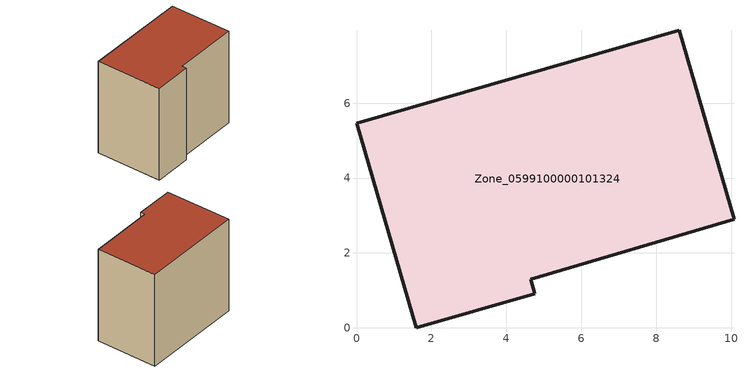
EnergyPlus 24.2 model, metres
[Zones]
Zone_0599100000101324
 floor ground (C_G): 10.08,2.9 4.65,1.29 4.75,0.91 1.59,0 0,5.46 8.61,7.95 z0
 wall outside (C_F): 10.08,2.9 8.61,7.95 0,5.46 1.59,0 4.75,0.91 4.65,1.29 10.08,2.9 z0:8.31
 roof outside (C_R): 4.65,1.29 10.08,2.9 8.61,7.95 0,5.46 1.59,0 4.75,0.91 z8.31
[BUILDING]
Pand.0599100000101324: North Axis=0; Terrain=City; Loads Convergence Tolerance Value=0.04; Temperature Convergence Tolerance Value=0.4; Solar Distribution=FullExterior; Maximum Number of Warmup Days=25; Minimum Number of Warmup Days=1
[Site:Location]
Rotterdam.The.Hague.AP_ZH_NLD Design_Conditions: Latitude=51.96; Longitude=4.45; Time Zone=1; Elevation=-4.5
[SITE:GROUNDTEMPERATURE:BUILDINGSURFACE]
18, 18, 18, 18, 18, 18, 18, 18, 18, 18, 18, 18
[MATERIAL] Thermal Absorptance=0.9; Solar Absorptance=0.7; Visible Absorptance=0.7
Name | Roughness | Thickness | Conductivity | Density | Specific Heat
G.TC.1975-1991 | MediumSmooth | 0.15 | 0.288461 | 540 | 1210
F.TC.1975-1991 | Rough | 0.3 | 0.230769 | 1920 | 840
R.TC.1975-1991 | MediumRough | 0.2 | 0.153846 | 1500 | 1000
[CONSTRUCTION]
C_G: G.TC.1975-1991
C_F: F.TC.1975-1991
C_R: R.TC.1975-1991
[ZONE]
Zone_0599100000101324: Type=1; Multiplier=1; Ceiling Height=Autocalculate; Volume=Autocalculate; Floor Area=autocalculate; Part of Total Floor Area=Yes
[ZONEINFILTRATION:DESIGNFLOWRATE]
Infil_Zone_0599100000101324: Zone or ZoneList or Space or SpaceList=Zone_0599100000101324; Schedule=AlwaysOn; Design Flow Rate Calculation Method=Flow/Area; Flow Rate per Floor Area=0.003; Constant Term Coefficient=1; Temperature Term Coefficient=0; Velocity Term Coefficient=0; Velocity Squared Term Coefficient=0
[HVACTEMPLATE:ZONE:IDEALLOADSAIRSYSTEM]
Zone_0599100000101324: Maximum Heating Supply Air Temperature=50; Minimum Cooling Supply Air Temperature=13; Maximum Heating Supply Air Humidity Ratio=0.0156; Minimum Cooling Supply Air Humidity Ratio=0.0077; Heating Limit=NoLimit; Cooling Limit=NoLimit; Dehumidification Control Type=ConstantSensibleHeatRatio; Cooling Sensible Heat Ratio=0.7; Dehumidification Setpoint=60; Humidification Control Type=None; Humidification Setpoint=30; Outdoor Air Method=None; Outdoor Air Flow Rate per Person=0.00944; Outdoor Air Flow Rate per Zone Floor Area=0; Outdoor Air Flow Rate per Zone=0; Demand Controlled Ventilation Type=None; Outdoor Air Economizer Type=NoEconomizer; Heat Recovery Type=None; Sensible Heat Recovery Effectiveness=0.7; Latent Heat Recovery Effectiveness=0.65
[ZONECONTROL:THERMOSTAT]
ThermostatControl_Zone_0599100000101324: Zone or ZoneList=Zone_0599100000101324; Control Type Schedule=DualSetpointControlType; Control 1=Thermostat_Zone_0599100000101324; Temperature Difference Between Cutout And Setpoint=0
[THERMOSTATSETPOINT:DUALSETPOINT]
Thermostat_Zone_0599100000101324: Heating Setpoint Temperature Schedule=HeatingSetpoint_Zone_0599100000101324; Cooling Setpoint Temperature Schedule=CoolingSetpoint_Zone_0599100000101324
[SCHEDULE:COMPACT]
HeatingSetpoint_Zone_0599100000101324: Through: 12/31, For: AllDays, Until: 24:00, 21
CoolingSetpoint_Zone_0599100000101324: Through: 12/31, For: AllDays, Until: 24:00, 24
DualSetpointControlType: Through: 12/31, For: AllDays, Until: 24:00, 4
AlwaysOn: Through: 12/31, For: AllDays, Until: 24:00, 1
